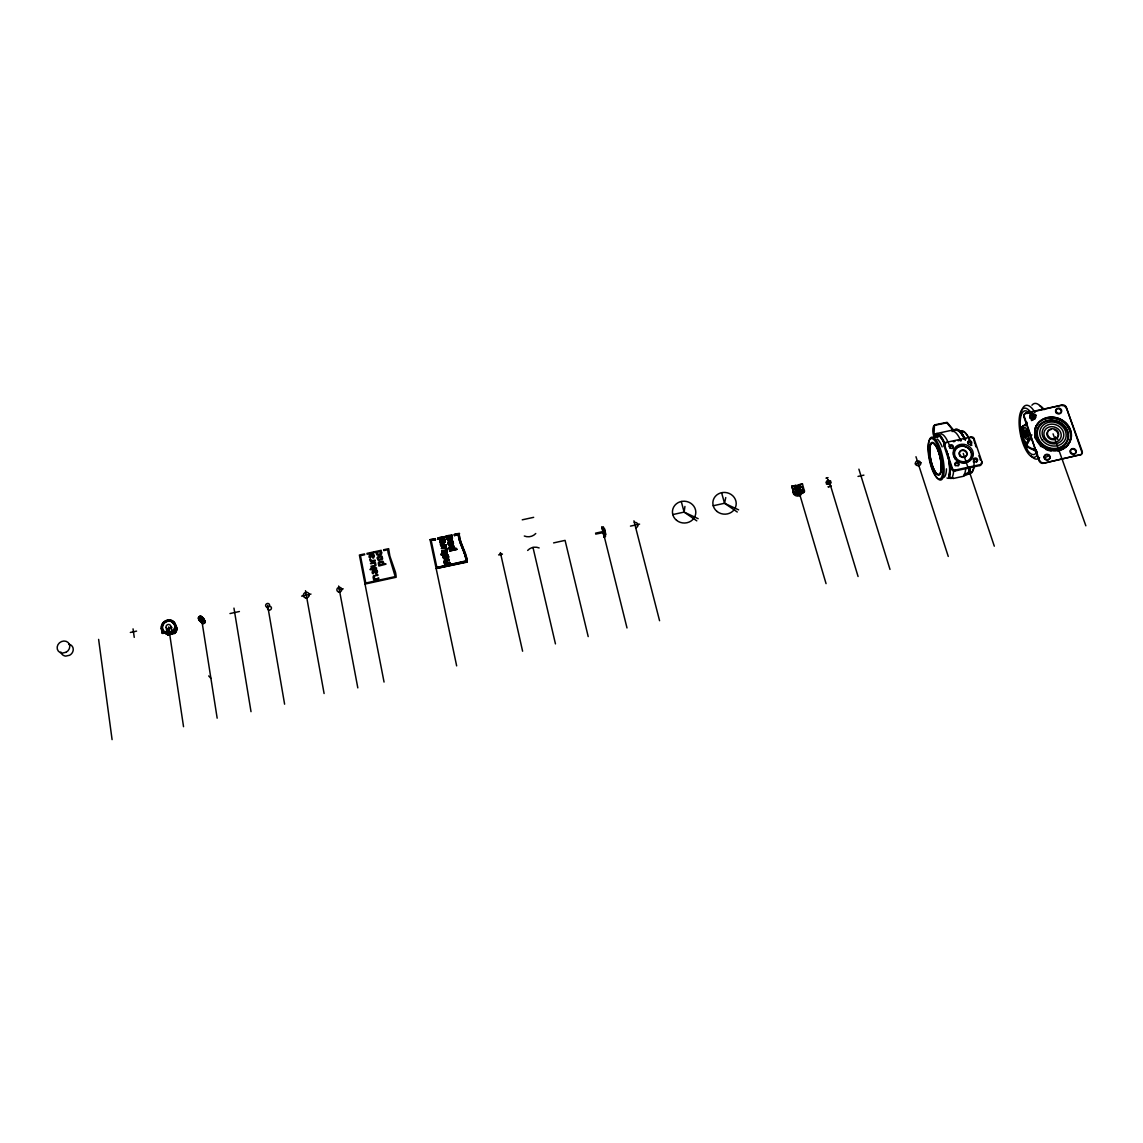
<?xml version="1.0" encoding="UTF-8"?>
<svg xmlns="http://www.w3.org/2000/svg" width="1143" height="1143" viewBox="0 0 1143 1143"><rect width="100%" height="100%" fill="white"/><g stroke="black" fill="none" stroke-linecap="round" stroke-linejoin="round"><path stroke-width="1.5" d="M447.999 542.611L448.299 544.197M448.213 543.854L448.556 544.439A1.786 1.672 -13.3 0 0 449.256 544.911L453.014 543.982A1.757 1.643 -13.1 0 0 453.314 543.425L453.385 542.754M448.813 542.725L449.17 544.082M443.341 557.97A4.701 4.401 -14 0 1 443.17 557.313L443.527 555.598L446.184 554.884A1.829 1.714 -14.1 0 1 447.727 555.084A3.358 3.143 -14.2 0 1 448.499 556.912L448.627 557.313M445.27 541.782L445.113 540.653A3.229 3.015 -13.8 0 0 444.356 538.996A1.829 1.7 -13.7 0 0 442.741 538.853L440.098 539.553L439.841 541.596A4.686 4.372 -13.6 0 0 439.998 542.253L440.326 542.896M451.528 538.21C452.714 535.324 449.942 541.939 447.985 538.624C446.556 536.639 450.728 535.167 451.314 537.124M444.37 557.884L443.955 556.398L445.098 556.655M944.589 444.541A23.517 7.115 78 0 0 934.045 436.526C933.245 435.812 931.331 427.096 934.803 424.825L947.118 422.324L953.719 430.225M944.675 444.298A24.017 7.272 78 0 0 933.902 436.083L934.46 425.353L946.847 422.839L953.448 430.74M949.033 476.945L949.033 476.86A24.017 7.272 78 0 0 947.747 454M202.925 618.42A1.986 1.815 -30.3 0 1 203.825 620.62A1.986 1.815 -30.3 0 1 201.597 621.963A1.986 1.815 -30.3 0 1 200.068 620.149L199.882 618.934M200.111 619.535C203.111 617.506 201.225 620.72 200.939 619.492A1.829 1.672 -30.2 0 0 202.068 617.949L201.725 617.806M446.942 549.783L446.87 549.026M1025.785 436.869L1026 434.354A3.615 1.3 78.2 0 0 1025.914 433.84L1024.928 431.011A3.615 1.3 78.2 0 0 1024.714 430.711L1021.256 430.911A3.615 1.286 78.2 0 0 1021.128 431.125A6.758 4.686 -32.5 0 0 1020.813 432.425A6.758 4.686 -32.5 0 0 1020.928 433.64A3.615 1.286 78.2 0 0 1020.985 434.154A6.629 5.844 21.8 0 0 1021.27 435.612A6.629 5.844 21.8 0 0 1021.971 436.969A3.615 1.286 78.2 0 0 1022.185 437.269L1025.642 437.083A3.615 1.3 78.2 0 0 1025.785 436.869L1023.385 437.583A6.772 1.072 -8.9 0 1 1022.571 437.469A6.772 1.072 -8.9 0 1 1022.371 437.398M444.227 562.313L444.227 560.927A1.6 1.5 -14.4 0 1 444.656 560.299L448.956 559.07L448.77 559.984L445.256 560.942L445.098 562.527L449.642 562.313L449.913 563.485L444.698 564.613L449.913 563.485M449.17 548.054L449.228 547.083A1.729 1.614 -13.4 0 1 449.585 546.54L453.414 545.84A1.686 1.586 -13.2 0 1 453.914 546.211L454.242 546.883M439.712 540.296L439.812 541.382M443.055 556.012L443.055 556.77M448.085 542.954L448.07 542.182A1.786 1.672 -13.3 0 1 448.513 541.453L452.114 540.682A1.8 1.686 -13.1 0 1 452.828 541.168L453.4 543.754A1.757 1.643 -13.1 0 1 453.099 544.311L449.356 545.254A1.786 1.672 -13.3 0 1 448.642 544.768L448.056 543.368M201.682 618.963L201.711 618.106A2.357 0.772 -8.8 0 1 201.182 618.32L202.368 618.163A1.943 1.772 -30.2 0 0 202.268 617.491C201.968 618.52 197.625 617.334 201.525 617.791M448.542 557.17L448.599 556.912M445.184 541.439L444.356 542.968A2.172 2.015 -13.7 0 1 443.841 543.082L442.312 542.039M696.787 520.851L684.114 512.093L684.943 506.449M448.899 543.054L450.399 541.453L452.428 542.296M202.24 617.391L202.168 617.291A2 1.815 -30.2 0 0 200.396 616.191L199.882 619.235M452.528 543.011L449.399 544.025M446.899 549.983L446.799 548.54M444.97 561.413L445.041 562.242M713.218 505.749L724.533 503.277L725.748 497.548M200.625 618.22L199.739 619.32M448.113 542.725L448.156 542.511A1.786 1.672 -13.3 0 1 448.613 541.782L452.199 541.01A1.8 1.686 -13.1 0 1 452.914 541.496L453.157 541.868M448.913 542.925L452.257 542.068M446.813 549.654L446.842 550.169A1.586 1.486 -13.9 0 1 446.427 550.797L442.041 551.698L446.327 550.455A1.586 1.486 -13.9 0 0 446.756 549.84M444.256 561.442L444.313 561.256A1.586 1.486 -14.4 0 1 444.756 560.627L449.113 559.713M439.841 540.482L442.827 539.182A1.829 1.7 -13.7 0 1 444.37 539.382M791.813 486.204L793.771 492.847A1.843 1.7 14.3 0 0 796.042 494.133L803.129 492.576A1.843 1.7 14.6 0 0 804.415 490.533L804.315 490.804A1.843 1.7 14.6 0 1 803.043 492.847L795.942 494.405A1.843 1.7 14.3 0 1 793.685 493.119L791.813 486.204L795.657 485.375L795.471 488.647M445.056 561.742L449.013 560.199M795.128 487.475L795.657 485.375M795.985 490.39C797.042 486.975 800.443 488.404 795.414 488.79L794.985 487.332L796.071 486.775M796.571 487.447L798.028 486.918L798.614 484.732L802.443 483.889L804.315 490.804M798.614 484.732L798.414 488.004L799.686 488.047M800.286 486.175L800.1 489.49L798.928 489.747L800.286 486.175L799.028 486.132M802.443 483.889L798.586 485.246M799.886 492.99L800.5 491.133L799.171 486.618L796.214 487.261L797.543 491.776L800.5 491.133M199.639 617.977L199.682 617.849A2.357 0.772 -8.8 0 1 199.053 618.034M201.182 618.32L200.182 619.12M798.057 486.861L798.928 489.747M201.325 618.549L201.097 619.892A1.943 1.772 -30.2 0 1 200.396 620.049L200.254 619.906A2 1.815 -30.2 0 1 198.482 618.792L198.553 618.892M441.584 553.941C443.913 553.198 439.841 553.298 441.227 554.898L447.199 553.541L447.313 551.555L446.47 552.869L443.027 553.283L447.399 551.883M451.399 538.01L448.299 538.91M939.103 434.811A23.146 7.072 78 0 0 938.346 435.954L934.26 437.298L939.16 436.226M944.089 445.97L944.618 444.941A2.329 2.086 19.5 0 1 946.133 442.398L971.136 436.955A2.343 2.086 20.2 0 1 974.036 438.541L981.966 461.972A2.357 2.1 21.3 0 1 980.465 464.544L979.865 465.544L954.762 471.03A2.357 2.1 20.7 0 1 951.848 469.444L944.089 445.97A2.329 2.086 19.5 0 1 945.604 443.427L946.133 442.398M951.848 469.444L952.405 468.444L944.618 444.941M971.136 436.955L969.007 438.326M954.762 471.03L955.319 470.044L980.465 464.544M974.036 438.541L973.95 441.027M797.928 494.819L799.643 494.319M799.671 494.519L798.028 495.019M981.966 461.972L981.38 462.986A2.343 2.086 21.4 0 1 979.865 465.544M1023.842 416.824L1024.214 416.238A3.129 2.743 21.1 0 1 1026.171 412.88L1062.304 405.036A3.129 2.729 21.9 0 1 1066.19 407.122L1082.192 451.314A3.172 2.772 23.8 0 1 1080.249 454.728L1043.359 463.301A3.158 2.786 23.2 0 1 1039.416 461.172L1023.842 416.824A3.129 2.743 21.1 0 1 1025.814 413.48L1026.171 412.88M1031.4 420.595L1033.272 419.01L1032.4 420.381M1032.6 419.152A1.429 1.257 21.3 0 0 1033.443 418.538L1033.715 418.109M1025.114 435.34L1024.757 432.44M1031.886 434.84L1026.357 443.37L1025.414 442.841A8.572 3.072 78.2 0 1 1021.499 434.569A8.572 3.072 78.2 0 1 1022.485 426.41L1026.943 423.496M1032.586 448.985L1027.957 446.47A32.876 8.873 -6.2 0 1 1027.557 443.313L1031.315 437.64M1025.814 413.48L1062.304 405.036M1079.835 455.285A3.172 2.772 23.9 0 0 1081.778 451.871L1066.19 407.122M1039.416 461.172L1024.214 416.238M1043.359 463.301L1080.249 454.728M445.856 549.697L446.099 549.026L445.856 549.697A1.472 1.386 -13.9 0 1 444.998 550.183L441.855 550.869L442.127 552.026M969.35 471.988L968.935 472.373A4.301 3.229 50.1 0 1 968.921 473.774M370.246 569.243L371.475 567.914M968.878 472.416L968.621 472.673A23.131 7.301 78 0 0 969.635 467.173M172.122 622.292A6.587 5.972 -31.6 0 1 174.336 631.95L173.393 632.15L174.093 631.679A6.601 5.972 -31.6 0 0 171.879 622.006M174.336 631.95L173.636 632.422A6.029 5.472 -31.6 0 0 174.179 624.221A6.029 5.472 -31.6 0 1 175.451 628.607M173.636 632.422L174.579 632.222A6.587 5.972 -31.6 0 0 173.179 622.878M174.45 632.308L173.879 632.693A6.029 5.458 -31.6 0 0 174.422 624.492A6.144 5.572 -31.6 0 1 174.822 633.436L168.292 634.879A6.144 5.572 -31.6 0 1 165.564 632.622A6.029 5.472 -31.6 0 0 167.55 633.751L166.607 633.951A6.587 5.972 -31.6 0 1 164.892 632.679M174.508 630.25A6.044 5.472 -31.6 0 1 173.165 631.879L173.85 631.407A6.601 5.972 -31.6 0 0 174.679 630.293M1022.485 426.41L1026.443 424.253M173.165 631.879L174.093 631.679M828.504 480.646C828.718 478.517 827.361 481.717 828.003 479.989M200.854 619.049L200.396 620.049A1.586 1.443 -30.3 0 0 200.596 620.849M827.503 480.146L827.018 480.989M441.912 548.369L444.498 547.811A1.472 1.386 -13.9 0 1 445.484 547.897L445.941 550.026A1.472 1.386 -13.9 0 1 445.098 550.512L441.855 550.869M456.486 548.683L453.914 548.826L456.343 548.34L456.871 549.397L449.756 550.955L456.871 549.397M175.508 625.192L176.151 630.307L171.764 631.722L175.965 630.079L175.508 625.192A7.358 6.658 -31.5 0 0 167.407 620.077A7.358 6.658 -31.5 0 0 161.306 628.293L162.292 633.065L167.021 632.751L165.406 632.493A6.544 5.929 -31.6 0 1 163.349 623.949A6.544 5.929 -31.6 0 1 172.636 621.921A6.544 5.929 -31.6 0 1 173.193 630.793L171.679 631.136L172.964 632.736A2.329 0.743 -8.5 0 1 171.307 633.879A2.329 0.743 -8.5 0 1 168.492 633.722L166.935 632.165M442.298 552.841L443.113 553.612M953.405 441.727L954.962 441.384M958.091 440.712L961.206 440.026M964.335 439.355L965.892 439.012M1021.928 426.996L1022.928 426.768M374.404 571.043L376.719 571.557A2.7 2.515 -20 0 1 376.804 571.957L376.061 573.029L374.99 572.214A7.615 7.087 -20.5 0 0 374.661 571.4M447.384 555.898L445.313 555.598L447.542 556.069A2.686 2.515 -14.2 0 1 447.727 556.512A2.686 2.515 -14.2 0 1 447.813 556.827L447.084 557.898L446.013 556.984M1021.128 431.125L1023.385 430.64A3.615 1.3 78.2 0 1 1023.514 430.411M1021.356 431.011A6.787 1.057 -9 0 0 1022.456 431.197L1024.714 430.711M1022.456 431.211A3.615 1.286 78.2 0 1 1022.656 431.511L1024.928 431.011M1022.671 431.511A6.658 5.858 21.7 0 0 1022.956 432.968A6.658 5.858 21.7 0 0 1023.657 434.326L1025.914 433.84M377.619 575.515C371.704 574.472 374.232 581.616 378.633 577.801L378.804 578.658L373.561 579.801L373.675 578.887A2.686 2.515 -20.2 0 1 373.161 577.729L373.232 576.415A1.6 1.5 -20.2 0 1 373.675 575.786L378.062 574.872M1023.385 437.583A3.615 1.286 78.2 0 0 1023.514 437.369A6.772 4.686 -32.5 0 1 1023.414 436.155A6.772 4.686 -32.5 0 1 1023.728 434.854L1026 434.354M791.728 486.489L795.571 485.646M1021.971 436.969L1024.228 436.483A3.615 1.3 78.2 0 0 1024.442 436.783M444.441 563.442L444.698 564.613M130.345 632.465L136.574 631.107M449.728 562.627L446.013 563.356L445.041 562.327M672.756 514.579L684.114 512.093L698.173 518.693M199.696 618.049L198.568 618.306A1.943 1.772 -30.2 0 0 198.668 618.963C201.311 619.992 198.653 617.106 201.168 617.791M301.609 596.117L310.982 594.074M799.543 487.89L800.729 487.632M466.044 560.099L466.201 561.17L436.883 567.5L466.115 560.856M595.532 533.167L603.004 531.538M229.972 613.562L239.416 611.505M339.314 589.688L343.214 588.831M365.031 584.073L396.15 577.272A29.104 27.103 -20.8 0 0 395.421 572.029L389.892 556.141L388.649 548.669L383.619 549.769L383.791 550.597L387.763 549.74A29.789 27.761 -15.9 0 0 388.191 553.198L395.207 576.601L365.76 583.03L360.445 555.669L364.688 554.741L364.531 553.912L359.388 555.027L384.048 682.057M466.301 556.57A28.889 27.061 -15.1 0 1 467.101 561.784L436.155 568.542L467.173 562.113A28.875 27.046 -15.1 0 0 466.373 556.898L465.887 555.098M498.591 554.912L502.449 554.069M553.598 542.896L565.085 540.382L588.202 636.594M630.465 526.109L639.594 524.123M858.022 476.417L863.894 475.145M915.172 463.944L921.015 462.672M797.171 490.504L795.985 490.761L798.1 493.676M800.129 489.861L801.3 489.604L801.729 491.061L800.643 491.619L801.057 493.033M1025.414 442.841L1027.628 443.313M163.149 633.322L167.021 632.751M165.949 633.151L165.635 632.879A6.601 5.986 -31.6 0 1 165.249 632.679A6.601 5.972 -31.6 0 0 165.878 633.151L166.907 633.208A6.044 5.472 -31.6 0 1 165.964 632.722A6.029 5.472 -31.6 0 0 167.307 633.479L166.364 633.693A6.587 5.972 -31.6 0 1 164.935 632.708A6.601 5.972 -31.6 0 0 166.121 633.422L167.064 633.208L165.778 632.893M165.235 632.679A6.329 5.729 -31.6 0 0 167.264 634.136L167.792 634.022A6.029 5.458 -31.6 0 1 165.506 632.522M173.879 632.693L174.965 633.193A6.315 5.729 -31.6 0 0 174.422 624.335M1026.285 443.37A35.947 9.701 -6.1 0 0 1026.928 446.627L1027.957 446.47M953.062 478.531L963.906 476.16M430.082 539.682L435.297 538.896L430.082 539.682L456.657 665.883M437.626 538.039C454.214 536.096 436.212 536.267 437.898 539.21L444.513 537.767L444.241 536.596M445.141 536.41C461.715 534.467 443.727 534.638 445.399 537.567L447.442 536.767L445.399 537.567M454.171 534.438C467.244 533.195 452.342 532.967 454.443 535.61L458.314 534.41L454.443 535.61M522.237 519.822L533.667 517.336M431.154 540.31L435.469 539.725L431.154 540.31L436.969 567.828M451.642 535.867L451.642 535.867A2.772 2.586 -13.1 0 1 452.214 537.081A2.486 2.329 -13.1 0 1 452.071 538.839A3.358 3.143 -13 0 1 450.056 539.725M371.289 555.241L373.59 555.741A2.7 2.5 -19.4 0 1 373.69 556.141L372.947 557.212L371.875 556.398A7.587 7.029 -19.9 0 0 371.546 555.584M444.041 540.196L441.955 539.882L444.313 540.596M936.303 433.611L955.977 429.339M937.417 434.969L934.16 435.669A24.403 7.387 78 0 1 944.861 443.441M440.598 544.854L441.327 544.025L442.341 545.711L445.97 545.054L446.156 545.883L441.884 546.497A1.686 1.586 -13.9 0 1 441.198 546.083L440.569 544.768M440.441 544.211L441.427 544.354M445.97 545.054L441.598 544.911M446.156 545.883L441.798 546.168A1.7 1.586 -13.9 0 1 441.112 545.754M441.427 548.297L445.584 546.983A1.586 1.486 -13.9 0 1 446.227 547.368L446.956 549.354M441.398 548.269L445.684 547.311A1.586 1.486 -13.9 0 1 446.327 547.697L446.57 548.011M449.485 549.783L449.756 550.955M796.128 487.547L795.285 487.675M595.703 534.11L603.233 532.624L603.004 531.681M450.071 539.81L447.97 539.739A1.7 1.586 -13.2 0 1 447.47 539.367M440.898 542.082L441.684 543.354L440.441 542.782M444.756 557.898L444.384 559.084L443.241 557.641A4.701 4.401 -14 0 1 443.084 556.984L443.441 555.269L446.099 554.555A1.829 1.714 -14.1 0 1 447.627 554.755M1025.885 435.254L1025.328 431.825L1024.971 433.769M200.539 616.863L201.868 618.249A1.586 1.443 -30.3 0 1 203.325 619.663A1.586 1.443 -30.3 0 1 201.882 621.306A1.743 1.586 -30.4 0 0 203.068 623.449A1.743 1.586 -30.4 0 0 205.083 621.606A1.743 1.586 -30.4 0 0 202.897 620.306M829.489 482.589C824.046 483.803 831.318 484.289 829.618 482.589L858.079 576.515M167.792 634.022L166.664 633.708M166.735 632.936L166.821 632.951A6.044 5.472 -31.6 0 1 166.078 632.636M167.464 633.751L166.607 633.193M385.634 563.77L383.134 564.228A1.657 1.543 -19 0 0 383.648 562.627L383.176 561.599A1.7 1.586 -19 0 0 382.676 561.227L378.833 561.942A1.743 1.614 -19.1 0 0 378.447 562.47L378.362 563.899A2.9 2.7 -19.1 0 0 378.962 565.142L378.847 566.042L385.948 564.171M441.684 548.711L444.584 548.14A1.472 1.386 -13.9 0 1 445.556 548.226L446.127 549.026L445.47 547.883M370.789 563.785L373.704 563.213A1.486 1.386 -19.6 0 1 374.675 563.285L375.118 565.013A1.486 1.386 -19.6 0 1 374.175 565.599L371.018 566.285L371.175 567.114L375.504 565.885A1.6 1.486 -19.6 0 0 375.947 565.256L375.447 562.77A1.6 1.486 -19.5 0 0 374.818 562.385L370.446 563.356M168.207 634.851L167.264 634.136M1036.158 450.085L1034.672 450.213L1036.058 450.585M167.864 634.765L167.892 634.779A6.315 5.729 -31.6 0 1 165.321 632.636M162.877 633.493L162.063 632.808L162.72 633.436M1032.043 449.37L1026.971 446.742M721.59 492.704L724.533 503.277L738.635 509.849M201.911 617.949L202.24 620.006L200.096 620.02M440.555 542.868L441.684 543.354M446.384 557.441L447.656 557.17L447.299 555.584M442.241 542.082L440.798 540.139L441.412 542.168M444.398 558.17L444.413 555.812L445.841 558.227M724.533 503.277L737.264 512.007M442.027 539.939L442.227 540.225A7.53 7.029 -14.4 0 1 442.555 541.039L443.641 541.853L444.37 540.782A2.672 2.5 -13.8 0 0 444.27 540.382M199.982 619.335L199.739 618.634A2.372 0.772 -8.8 0 1 198.596 618.706A1.829 1.672 -30.2 0 0 200.182 619.706L200.282 619.735M445.313 555.598L445.584 555.941A7.558 7.072 -14.8 0 1 445.913 556.755L446.156 557.413M453.385 547.168C444.613 547.483 455.157 551.798 453.642 548.111C448.299 552.769 450.842 542.582 453.757 548.154M448.942 543.525L451.056 544.454L452.557 542.711A1.9 1.772 -13.2 0 0 452.414 542.096L452.271 541.839M442.898 541.596L443.927 542.139L444.456 541.125A2.672 2.5 -13.8 0 0 444.356 540.71L443.941 539.867M440.526 543.125L439.969 542.096M443.57 558.284L445.027 559.07M168.492 633.722L167.407 629.207A41.748 9.715 76.3 0 1 166.921 628.593L166.006 627.264A2.457 2.215 -31.5 0 1 168.064 624.521A2.457 2.215 -31.5 0 1 170.764 626.221L172.479 632.208M200.154 620.092L200.225 620.163A1.586 1.443 -30.3 0 0 201.882 621.306M442.498 542.296L443.755 542.754A2.172 2.029 -13.7 0 0 444.27 542.625L445.17 541.068M445.856 558.013L447.113 558.484A2.172 2.043 -14.1 0 0 447.627 558.356L448.427 557.641L447.713 558.684A2.172 2.029 -14.1 0 1 447.199 558.813L445.57 557.627M161.306 628.293L162.106 632.608M208.698 675.927L210.912 678.385M166.278 627.564L166.792 632.55M442.598 542.625L442.141 541.753M198.496 618.049A1.829 1.672 -30.2 0 1 199.668 616.448L200.011 617.62L199.682 616.334A2 1.815 -30.2 0 0 198.368 618.12L198.453 618.22M201.039 619.849L200.954 619.749A2 1.815 -30.2 0 0 202.268 617.963L202.354 618.063M440.884 542.325L441.155 540.439L442.398 542.382M170.993 626.478L171.764 631.722M955.434 465.787L954.962 465.072M201.639 617.663L201.654 617.977A1.929 1.757 -30.3 0 1 203.568 619.706A1.929 1.757 -30.3 0 1 201.468 621.535A1.929 1.757 -30.3 0 1 199.839 619.549M447.427 539.539L447.127 538.824M454.042 546.368L454.485 547.554A1.643 1.543 -13.2 0 1 454 549.154M452.342 541.953L452.499 542.425A1.9 1.772 -13.2 0 1 452.642 543.054M440.841 545.554L440.512 544.511M462.229 547.954L462.601 548.983M461.943 547.24L462.315 548.283M462.529 548.654L462.886 549.697M463.301 548.254L462.072 545.082M461.658 546.54L462.015 547.568M463.229 547.926L463.887 549.669M462.815 549.369L463.172 550.383M461.372 545.825L461.729 546.868M462.729 546.825L461.529 543.654M463.101 550.054L463.458 551.083M463.801 549.34L464.444 551.097M461.443 546.154L460.8 544.397M463.372 550.755L463.729 551.783M461.158 545.44L460.543 543.682M463.644 551.455L464.001 552.483M464.372 550.769L464.987 552.526M440.069 542.439L439.912 541.911A4.686 4.372 -13.6 0 1 439.741 541.268M463.915 552.155L464.258 553.183M460.272 542.968L460.615 544.025M461.015 542.225L461.601 543.982M447.213 539.153L447.042 538.596A1.643 1.543 -13.2 0 1 447.542 537.11M1053.06 433.84L1085.85 525.809M464.172 552.855L464.515 553.884M464.915 552.198L465.501 553.969M603.047 531.609L603.204 532.552M460.029 542.253L460.358 543.296M451.471 537.467L449.899 536.596L447.756 538.067M464.429 553.555L464.758 554.598M974.45 442.484L974.936 443.941M975.436 445.399L975.922 446.856M978.894 455.643L979.394 457.1M979.88 458.572L980.38 460.043M963.263 453.442L994.31 546.183M459.786 541.525L460.1 542.582M447.313 551.555L447.113 553.212L441.227 554.898M460.529 540.782L461.086 542.554M441.441 544.539L441.327 544.025M915.972 456.714L948.261 556.441M464.672 554.269L464.987 555.312M465.43 553.641L465.973 555.427M459.557 540.796L459.857 541.853M858.893 469.159L889.997 569.414M464.901 554.984L465.201 556.027M798.271 489.475L826.06 583.644M459.343 540.067L459.643 541.139M460.115 539.325L460.615 541.11M604.818 531.881C607.605 542.125 603.09 521.037 604.704 531.609M465.115 555.698L465.401 556.755M437.898 539.21L444.513 537.767M604.547 534.367L605.433 536.753L605.204 533.838M459.143 539.339L459.429 540.41M681.271 501.477L684.114 512.093M633.936 520.837L659.568 620.706M465.315 556.427L465.587 557.47M627.007 627.964L603.19 532.195M458.957 538.596L459.229 539.667M459.757 537.867L460.186 539.667M532.981 547.397L555.455 643.895M465.501 557.155L465.744 558.198M500.391 552.626L522.608 651.21M459.043 538.924L458.8 537.853A29.604 27.675 -9.8 0 1 458.314 534.41M604.776 531.966L603.304 526.866L604.033 532.224M200.596 617.149L200.625 617.22A2.329 2.115 -30.3 0 1 203.554 619.077A2.329 2.115 -30.3 0 1 200.568 621.335A2.329 2.115 -30.3 0 1 199.425 618.106M451.756 534.967L452.014 536.138M445.884 544.725L446.056 545.554M449.642 562.313L449.828 563.156M442.212 552.512L442.498 553.755M435.197 538.567L435.469 539.725M465.672 557.884L465.901 558.941M372.061 568.3C378.076 566.256 378.804 569.628 370.161 569.714M459.472 536.381L459.829 538.196M338.628 586.03L357.816 687.886M305.495 590.702L324.098 693.53M267.605 605.347L284.607 704.188M465.815 558.613L466.015 559.684M374.433 555.998L373.561 557.998A2.186 2.029 -19.2 0 1 373.032 558.127C367.16 551.397 372.118 560.584 369.189 557.284A4.729 4.386 -19.2 0 1 369.046 556.627L369.418 554.912L372.089 554.198A1.843 1.7 -19.2 0 1 373.618 554.398A3.243 3.015 -19.3 0 1 374.361 556.012M233.958 608.105L251.017 711.675M201.539 618.777L217.17 718.175M168.607 626.964L183.537 726.691M167.407 629.207L168.007 633.179M133.045 628.864L134.245 637.365M465.944 559.356L466.13 560.427M98.627 639.394L112.085 739.621M459.272 534.881L459.557 536.724M448.542 556.784L448.47 556.37A3.243 3.029 -14.2 0 0 447.699 554.698M459.172 533.367L459.357 535.224M444.113 561.527L444.27 562.57A2.672 2.5 -14.3 0 0 444.813 563.713M1033.843 417.881A19.745 17.302 22.2 0 1 1035.744 415.166M1033.443 418.538A19.731 17.288 22.2 0 1 1035.929 415.08M1026.4 442.627A8.572 3.072 78.2 0 1 1023.128 437.083M1022.156 431.654A8.572 3.072 78.2 0 1 1023.471 426.196M1035.844 450.042A44.234 8.472 0.5 0 1 1033.115 449.256M1034.429 450.171A41.762 8.658 -1.1 0 1 1031.5 449.099M1057.832 439.112A7.387 6.487 22.6 0 1 1057.718 439.555M1055.546 437.14A5.172 4.543 22.6 0 1 1055.546 438.769M1055.818 437.155A5.172 4.543 22.6 0 1 1055.589 439.083M1054.36 429.811A5.772 5.072 22.5 0 1 1057.075 438.069A5.772 5.072 22.5 0 1 1047.831 436.997A5.772 5.072 22.5 0 1 1051.16 429.454M1043.773 419.324A18.588 16.302 22.5 0 1 1069.462 429.639A18.588 16.302 22.5 0 1 1057.746 450.942M1051.117 451.014A18.588 16.302 22.5 0 1 1045.916 449.47M1041.287 446.684A18.588 16.302 22.5 0 1 1040.259 445.799M1035.229 438.326A18.588 16.302 22.5 0 1 1034.858 437.126M1034.901 428.954A18.588 16.302 22.5 0 1 1037.83 423.567M1028.486 440.355A9.201 3.315 78.2 0 1 1028.229 439.984M1025.628 425.582A9.201 3.315 78.2 0 1 1027.071 423.796M1028.657 439.984A9.215 3.329 78.2 0 1 1028.129 439.126M1026.371 424.639A9.215 3.329 78.2 0 1 1026.928 423.953M1023.471 431.297A6.001 2.157 78.2 0 1 1026.214 428.539A6.001 2.157 78.2 0 1 1028.2 437.655A6.001 2.157 78.2 0 1 1024.628 436.655M1024.514 431.425A3.472 1.243 78.2 0 1 1026.2 430.797A3.472 1.243 78.2 0 1 1027.257 435.64A3.472 1.243 78.2 0 1 1025.528 436.026M1030.343 436.869A21.503 7.858 78.2 0 1 1029.943 435.383M1036.972 451.299A22.303 8.044 78.2 0 1 1024.657 444.856A22.303 8.044 78.2 0 1 1021.299 414.866A22.303 8.044 78.2 0 1 1033.415 419.495M1037.387 452.471A21.503 7.83 78.2 0 1 1032.943 448.456M1025.857 423.91A21.503 7.83 78.2 0 1 1025.828 422.51M1027.257 413.537A21.503 7.83 78.2 0 1 1029.457 410.794M1025.2 425.696A10.644 3.843 78.2 0 1 1027.071 422.324M1037.558 454.443A25.046 9.03 78.2 0 1 1023.514 444.87A25.046 9.03 78.2 0 1 1020.728 411.709A25.046 9.03 78.2 0 1 1034.601 419.295M1039.516 405.551A25.032 9.244 78.2 0 1 1044.173 409.651M1039.601 457.614A27.446 9.944 78.2 0 1 1030.886 455.657M1027.057 449.628A27.446 9.944 78.2 0 1 1026.343 448.127M1020.756 414.795A27.446 9.944 78.2 0 1 1035.058 412.637M1048.717 455.028A27.446 10.087 78.2 0 1 1044.073 457.171M1031.929 405.222A27.446 10.087 78.2 0 1 1042.873 409.408M1024.685 431.797A2.057 0.743 78.2 0 1 1025.557 433.883A2.057 0.743 78.2 0 1 1025.271 435.697M1024.471 431.654A2.272 0.814 78.2 0 1 1025.442 434.026A2.272 0.814 78.2 0 1 1025.057 435.969M1023.657 434.326A3.615 1.286 78.2 0 1 1023.728 434.854M1043.73 462.744A3.172 2.786 23.2 0 1 1039.801 460.615M1061.904 405.636A3.129 2.729 21.9 0 1 1065.805 407.708M950.147 477.317A21.888 6.672 78 0 1 946.99 477.974M937.617 437.312A21.888 6.672 78 0 1 940.403 435.44M937.146 438.983A20.017 6.029 78 0 1 942.161 446.87M946.433 468.844A20.017 6.029 78 0 1 943.689 477.431M949.161 476.031A20.017 6.101 78 0 1 948.633 476.345M961.692 434.426A20.002 6.329 78 0 1 963.235 436.24M969.235 470.059A20.002 6.329 78 0 1 968.864 470.816M973.979 460.015A21.874 6.972 78 0 1 968.621 473.231M960.206 431.325A21.874 6.972 78 0 1 971.293 445.213M974.107 466.301A20.617 6.587 78 0 1 968.478 471.387M961.863 431.954A20.617 6.587 78 0 1 971.779 445.441M974.307 459.386A20.617 6.587 78 0 1 974.379 461.315M953.262 478.06A5.172 1.529 -17.9 0 1 949.276 478.117A24.403 7.387 78 0 0 949.676 461.615M949.419 477.231A5.472 2.5 -58.6 0 1 949.476 476.674M946.704 450.685A23.517 7.115 78 0 1 948.89 476.402L949.033 476.86A5.144 2.157 -31.9 0 0 951.805 478.045M934.517 436.783A23.146 7.015 78 0 1 944.918 444.727M947.861 454.085A23.146 7.015 78 0 1 948.833 477.002M941.018 433.94A23.146 7.072 78 0 1 950.362 448.199M953.648 470.459A23.146 7.072 78 0 1 952.09 477.517M968.635 473.816A5.172 1.514 -18 0 1 964.12 475.674M954.562 430.225A24.374 7.701 78 0 1 964.806 439.098M970.164 466.83A24.374 7.701 78 0 1 969.007 473.816M958.52 462.615A6.487 5.786 20.5 0 1 958.105 462.415M955.034 430.482A24.003 7.587 78 0 1 965.349 439.798M970.336 467.587A24.003 7.587 78 0 1 969.578 472.359M956.12 430.254A23.503 7.429 78 0 1 965.249 440.041M970.15 467.201A23.503 7.429 78 0 1 969.421 471.902M956.891 430.497A23.131 7.301 78 0 1 964.249 439.041M967.978 472.645A5.158 1.543 -18.2 0 1 964.235 474.231M952.005 431.525A23.131 7.244 78 0 1 960.906 441.127M965.764 467.801A23.131 7.244 78 0 1 964.135 474.874M955.319 470.044A2.357 2.115 20.7 0 1 952.405 468.444M972.107 438.155A2.343 2.072 20.2 0 1 972.536 438.383M954.976 463.629A2.029 1.815 20.6 0 1 958.377 465.73M949.233 446.341A2.029 1.815 19.8 0 1 952.533 448.585M967.535 442.455A2.029 1.8 20.3 0 1 970.593 442.384A2.029 1.8 20.3 0 1 970.336 445.17M973.236 459.857A2.043 1.815 21.1 0 1 976.265 459.515A2.043 1.815 21.1 0 1 976.308 462.344M973.893 462.301A2.043 1.815 21.1 0 1 973.264 461.643M802.072 492.061A4.601 4.229 14.3 0 1 796.071 495.833A4.601 4.229 14.3 0 1 793.771 489.247M795.099 488.147A4.601 4.229 14.3 0 1 800.143 488.504M797.171 491.504A2.472 0.8 -16.5 0 1 799.914 491.047A2.472 0.8 -16.5 0 1 799.957 492.033M800.671 491.833A3.086 1 -16.5 0 1 800.443 492.019M797.157 491.29A3.086 1 -16.5 0 1 800.714 490.89M174.979 625.65A6.344 5.744 -31.6 0 0 171.921 621.921A6.601 5.972 -31.6 0 1 175.493 628.179M165.664 632.608A6.344 5.744 -31.6 0 0 166.049 632.793L165.764 632.479A6.344 5.758 -31.6 0 1 163.506 624.164A6.344 5.758 -31.6 0 1 172.636 622.178A6.344 5.758 -31.6 0 1 172.936 630.922L173.207 631.222A6.344 5.744 -31.6 0 0 174.065 630.179A6.044 5.472 -31.6 0 1 172.922 631.608L173.607 631.136A6.601 5.986 -31.6 0 0 174.193 630.407M169.635 621.178A6.601 5.986 -31.6 0 1 175.265 625.721M173.165 623.149A6.044 5.472 -31.6 0 1 174.865 625.692M173.093 623.192A6.044 5.472 -31.6 0 1 175.108 625.964M174.736 630.522A6.029 5.472 -31.6 0 1 173.393 632.15M173.122 623.292A6.329 5.729 -31.6 0 1 174.408 632.579M161.506 628.507A7.344 6.658 -31.6 0 1 167.592 620.292A7.344 6.658 -31.6 0 1 175.693 625.407M171.993 631.393A2.443 2.215 -31.6 0 1 168.478 629.679A2.443 2.215 -31.6 0 1 171.993 627.407M172.422 630.907A2.572 2.186 5.1 0 1 167.907 630.493M200.382 616.291A1.829 1.672 -30.2 0 1 201.968 617.291M199.839 616.563A1.943 1.772 -30.2 0 1 200.554 616.406M201.725 617.42A2.372 0.772 -8.8 0 1 201.082 617.663M200.625 617.32A2.129 1.929 -30.3 0 1 203.311 618.977A2.129 1.929 -30.3 0 1 200.682 621.12A2.129 1.929 -30.3 0 1 199.453 618.277M200.897 617.777A2.315 2.115 -30.3 0 1 203.925 619.192A2.315 2.115 -30.3 0 1 201.654 621.906A2.315 2.115 -30.3 0 1 199.468 619.463M202.925 618.863A1.586 1.443 -30.3 0 1 203.183 620.992A1.586 1.443 -30.3 0 1 200.911 621.249M202.911 619.992A1.986 1.8 -30.4 0 1 205.269 621.549A1.986 1.8 -30.4 0 1 203.011 623.607A1.986 1.8 -30.4 0 1 201.511 621.263M269.162 606.376A2 1.843 -27.4 0 1 271.434 608.333A2 1.843 -27.4 0 1 268.662 609.976A2 1.843 -27.4 0 1 268.005 607.062M68.909 644.209A6.501 5.786 -34.6 0 1 73.238 649.081A6.501 5.786 -34.6 0 1 69.637 655.253L65.737 656.111A6.501 5.786 -34.6 0 1 60.85 652.01M454.4 547.226A1.643 1.543 -13.2 0 1 453.914 548.826M449.771 549.726A2.872 2.686 -13.3 0 1 449.156 548.497M447.442 536.767A1.643 1.543 -13.2 0 0 446.984 538.353L447.556 539.71A1.7 1.586 -13.2 0 0 448.056 540.067L450.156 540.139A3.358 3.129 -13 0 0 452.071 539.282M444.713 563.385A2.672 2.5 -14.3 0 1 444.184 562.242M458.872 538.182A29.589 27.661 -9.9 0 1 458.386 534.753M449.856 550.054A2.872 2.686 -13.3 0 1 449.242 548.826L449.242 547.611A1.743 1.629 -13.4 0 1 449.67 546.883L453.5 546.168A1.686 1.586 -13.2 0 1 454 546.54M451.728 536.196A2.772 2.586 -13.1 0 1 452.299 537.424M452.228 537.453A2.486 2.315 -13.1 0 1 452.114 539.267M444.441 539.325A3.343 3.115 -13.8 0 1 445.141 541.196M442.498 540.482A7.158 6.672 -14.3 0 1 442.884 541.439M445.856 556.184A7.187 6.729 -14.8 0 1 446.241 557.141M527.652 550.455A9.844 9.273 -6.2 0 1 539.153 547.94M535.767 533.51A9.773 9.144 -6.3 0 1 524.294 536.01M376.819 570.143A3.258 3.043 -20 0 1 377.476 571.829L376.676 573.829A2.186 2.043 -19.9 0 1 376.161 573.957C370.418 567.214 375.133 576.301 372.304 573.1A4.743 4.415 -19.8 0 1 372.147 572.443L372.532 570.714L375.204 570A1.843 1.714 -19.9 0 1 376.747 570.2M381.605 552.412A2.786 2.586 -18.7 0 0 381.048 551.197L381.19 550.297L374.518 551.74L374.69 552.569L376.833 552.112A1.657 1.543 -18.8 0 0 376.347 553.683L376.819 554.712A1.714 1.586 -18.8 0 0 377.319 555.084L379.419 555.155A3.386 3.143 -18.6 0 0 381.433 554.226A2.5 2.329 -18.7 0 0 381.533 552.44M634.351 522.437A2.929 2.743 3.3 0 1 637.88 524.494A2.929 2.743 3.3 0 1 635.722 527.795M377.09 553.012C380.362 558.07 382.162 547.883 377.09 553.012M826.246 478.117L828.032 477.645L826.26 478.088M826.846 482.175L829.804 481.374L826.846 482.117M828.246 486.832L831.218 486.046L828.261 486.789M377.29 557.984L377.833 559.813A1.8 1.672 -19 0 0 378.533 560.299L382.305 559.356A1.757 1.643 -18.8 0 0 382.605 558.798L382.162 556.527A1.815 1.686 -18.8 0 0 381.462 556.027L377.833 556.812A1.8 1.672 -18.9 0 0 377.376 557.541L377.29 557.984M378.104 558.098L379.433 559.599L381.862 558.084A1.915 1.786 -18.9 0 0 381.733 557.455L379.947 556.784L378.104 558.098M499.82 554.369C502.434 557.298 501.477 551.183 499.82 554.312M601.904 527.023L604.247 537.339L601.904 527.023M795.599 489.175L798.571 488.418L795.628 489.09M382.905 563.228C378.419 568.5 379.119 558.356 382.905 563.228M66.137 652.253L62.208 653.11A6.544 5.815 -34.5 0 1 57.95 644.709A6.544 5.815 -34.5 0 1 68.094 642.495A6.544 5.815 -34.5 0 1 66.137 652.253M373.632 551.926L366.96 553.383L367.132 554.212L373.79 552.769L373.632 551.926M370.589 559.398L369.703 559.599L370.346 561.142A1.7 1.586 -19.5 0 0 371.018 561.556L375.304 560.942L375.147 560.113L371.375 560.727L370.589 559.398M1039.216 443.027A18.388 16.131 22.5 0 0 1070.105 440.912A18.388 16.131 22.5 0 0 1050.146 417.324A18.388 16.131 22.5 0 0 1039.216 443.027M1040.016 442.284A16.259 14.259 22.5 0 0 1067.448 441.227A16.259 14.259 22.5 0 0 1050.517 419.91A16.259 14.259 22.5 0 0 1040.016 442.284M1042.373 440.298A13.445 11.787 22.5 0 0 1065.105 439.784A13.445 11.787 22.5 0 0 1051.417 421.967A13.445 11.787 22.5 0 0 1042.373 440.298M1040.501 441.984A15.602 13.687 22.5 0 0 1066.833 440.984A15.602 13.687 22.5 0 0 1050.588 420.524A15.602 13.687 22.5 0 0 1040.501 441.984M1045.602 438.683A8.83 7.744 22.5 0 0 1060.547 438.355A8.83 7.744 22.5 0 0 1051.56 426.653A8.83 7.744 22.5 0 0 1045.602 438.683M1044.259 439.155A11.03 9.673 22.5 0 0 1062.919 438.741A11.03 9.673 22.5 0 0 1051.689 424.124A11.03 9.673 22.5 0 0 1044.259 439.155M1048.545 436.612A5.786 5.072 22.5 0 0 1058.304 436.255A5.786 5.072 22.5 0 0 1052.303 428.668A5.786 5.072 22.5 0 0 1048.545 436.612M1038.687 442.698A18.617 16.316 22.5 0 0 1070.091 441.484A18.617 16.316 22.5 0 0 1050.703 417.095A18.617 16.316 22.5 0 0 1038.687 442.698M1020.799 432.854A3.258 1.157 78.2 0 0 1022.771 437.483A3.258 1.157 78.2 0 0 1022.785 432.525A3.258 1.157 78.2 0 0 1020.799 432.854M1030.715 417.838A2.929 2.572 21.3 0 0 1035.644 417.509A2.929 2.572 21.3 0 0 1032.486 413.752A2.929 2.572 21.3 0 0 1030.715 417.838M1030.343 418.424A2.929 2.572 21.3 0 0 1035.272 418.095A2.929 2.572 21.3 0 0 1032.115 414.337A2.929 2.572 21.3 0 0 1030.343 418.424M1056.589 412.209A2.929 2.557 21.8 0 0 1061.518 411.88A2.929 2.557 21.8 0 0 1058.332 408.137A2.929 2.557 21.8 0 0 1056.589 412.209M1056.189 412.794A2.929 2.557 21.9 0 0 1061.118 412.466A2.929 2.557 21.9 0 0 1057.947 408.723A2.929 2.557 21.9 0 0 1056.189 412.794M1071.02 452.571A2.972 2.6 23.7 0 0 1076.034 452.499A2.972 2.6 23.7 0 0 1073.034 448.542A2.972 2.6 23.7 0 0 1071.02 452.571M1070.62 453.128A2.972 2.6 23.7 0 0 1075.634 453.057A2.972 2.6 23.7 0 0 1072.634 449.099A2.972 2.6 23.7 0 0 1070.62 453.128M1045.016 458.4A2.972 2.615 23.2 0 0 1050.003 458.1A2.972 2.615 23.2 0 0 1046.831 454.257A2.972 2.615 23.2 0 0 1045.016 458.4M1044.631 458.957A2.958 2.615 23.2 0 0 1049.617 458.657A2.958 2.615 23.2 0 0 1046.445 454.814A2.958 2.615 23.2 0 0 1044.631 458.957M1038.844 443.598A18.388 16.116 22.5 0 0 1069.705 441.484A18.388 16.116 22.5 0 0 1049.774 417.895A18.388 16.116 22.5 0 0 1038.844 443.598M929.688 451.242A16.016 4.786 78 0 0 938.574 474.474A16.016 4.786 78 0 0 938.032 450.613A16.016 4.786 78 0 0 929.688 451.242M929.759 451.085A16.273 4.858 78 0 0 938.774 474.674A16.273 4.858 78 0 0 938.232 450.456A16.516 4.943 78 0 0 929.516 450.999A16.516 4.943 78 0 0 938.674 474.959A16.516 4.943 78 0 0 938.117 450.356A16.273 4.858 78 0 0 929.759 451.085M928.059 448.999A20.645 6.172 78 0 0 939.489 479.003A20.645 6.172 78 0 0 938.832 448.299A20.645 6.172 78 0 0 928.059 448.999M928.402 448.227A21.903 6.558 78 0 0 940.532 480.046A21.903 6.558 78 0 0 939.846 447.499A21.903 6.558 78 0 0 928.402 448.227M955.434 459.243A9.373 8.372 20.4 0 0 971.307 458.172A9.373 8.372 20.4 0 0 961.334 445.999A9.373 8.372 20.4 0 0 955.434 459.243M959.949 455.943A3.915 3.486 20.4 0 0 966.564 455.5A3.915 3.486 20.4 0 0 962.406 450.413A3.915 3.486 20.4 0 0 959.949 455.943M960.234 455.428A3.915 3.486 20.4 0 0 966.849 455A3.915 3.486 20.4 0 0 962.692 449.913A3.915 3.486 20.4 0 0 960.234 455.428M956.32 458.343A8.601 7.672 20.4 0 0 970.878 457.357A8.601 7.672 20.4 0 0 961.734 446.184A8.601 7.672 20.4 0 0 956.32 458.343M955.391 458.643A10.173 9.073 20.4 0 0 972.607 457.486A10.173 9.073 20.4 0 0 961.792 444.27A10.173 9.073 20.4 0 0 955.391 458.643M955.477 464.915A2.043 1.829 20.6 0 0 958.934 464.744A2.043 1.829 20.6 0 0 956.82 462.058A2.043 1.829 20.6 0 0 955.477 464.915M949.733 447.599A2.029 1.815 19.7 0 0 953.176 447.413A2.029 1.815 19.7 0 0 951.062 444.756A2.029 1.815 19.7 0 0 949.733 447.599M968.178 443.57A2.029 1.8 20.2 0 0 971.621 443.398A2.029 1.8 20.2 0 0 969.507 440.741A2.029 1.8 20.2 0 0 968.178 443.57M974.007 460.872A2.043 1.815 21.1 0 0 977.451 460.686A2.043 1.815 21.1 0 0 975.322 458.014A2.043 1.815 21.1 0 0 974.007 460.872M916.057 464.758A2.7 2.429 19.1 0 0 920.615 464.287A2.7 2.429 19.1 0 0 917.629 460.858A2.7 2.429 19.1 0 0 916.057 464.758M827.646 484.275A2.472 0.8 -16.9 0 0 831.132 482.575A2.472 0.8 -16.9 0 0 827.489 482.875A2.472 0.8 -16.9 0 0 827.646 484.275M827.218 482.832A2.472 0.8 -16.9 0 0 830.69 481.132A2.472 0.8 -16.9 0 0 827.061 481.432A2.472 0.8 -16.9 0 0 827.218 482.832M794.899 492.233A4.615 4.243 14.3 0 0 802.657 490.904A4.615 4.243 14.3 0 0 797.257 485.289A4.615 4.243 14.3 0 0 794.899 492.233M717.047 511.478A11.716 10.858 10 0 0 736.049 505.435A11.716 10.858 10 0 0 720.504 492.99A11.716 10.858 10 0 0 717.047 511.478M676.556 520.322A11.716 10.916 7.2 0 0 695.63 514.264A11.716 10.916 7.2 0 0 680.171 501.777A11.716 10.916 7.2 0 0 676.556 520.322M200.539 619.792A1.5 1.357 -30.3 0 0 201.897 617.649A1.5 1.357 -30.3 0 0 199.368 617.734A1.5 1.357 -30.3 0 0 200.539 619.792M305.881 597.918A3.015 2.786 -25 0 0 309.053 593.889A3.015 2.786 -25 0 0 303.952 593.503A3.015 2.786 -25 0 0 305.881 597.918M267.433 607.233A2.015 1.857 -27.3 0 0 269.405 604.418A2.015 1.857 -27.3 0 0 265.976 604.376A2.015 1.857 -27.3 0 0 267.433 607.233M338.914 592.017A2.5 2.329 -23 0 0 341.643 588.745A2.5 2.329 -23 0 0 337.414 588.288A2.5 2.329 -23 0 0 338.914 592.017"/></g></svg>
